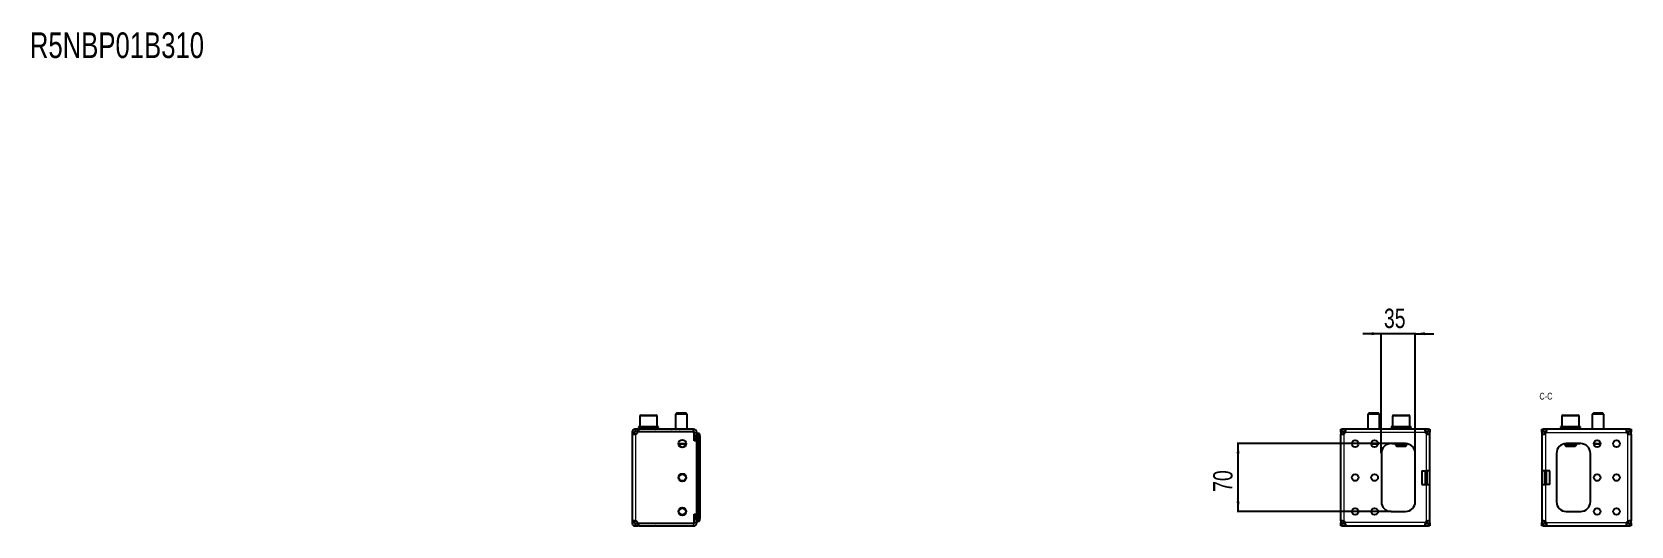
# Model space of a CAD drawing. Header units: millimetres. Extents: x 535 to 3880, y -1371 to 658.
# Drawn here: x 2228 to 3880, y 149 to 658 of the extents above; entities that cross this region are included whole.
import ezdxf

# ---------------------------------------------------------------- set-up
doc = ezdxf.new("R2010")
doc.units = ezdxf.units.MM
doc.layers.add('FORMAT', color=7, linetype='Continuous')
doc.styles.add('SLDTEXTSTYLE0', font='TXT', dxfattribs={"width": 0.75})
doc.dimstyles.new('SLDDIMSTYLE0', dxfattribs={"dimtxt": 20, "dimasz": 10, "dimexe": 0, "dimexo": 0.0625, "dimgap": 5, "dimtad": 2, "dimdec": 1, "dimrnd": 1e-09, "dimzin": 12, "dimdsep": 46, "dimtxsty": 'SLDTEXTSTYLE0', "dimsah": 1, "dimcen": 0.09, "dimadec": 0, "dimazin": 3, "dimtfac": 1, "dimtofl": 0, "dimtmove": 0, "dimatfit": 3, "dimfxl": 0, "dimfrac": 2, "dimtolj": 1, "dimtzin": 12, "dimarcsym": 0})
doc.dimstyles.new('SLDDIMSTYLE1', dxfattribs={"dimtxt": 20, "dimasz": 10, "dimexe": 0, "dimexo": 0.0625, "dimgap": 5, "dimtad": 2, "dimdec": 1, "dimrnd": 1e-09, "dimzin": 12, "dimdsep": 46, "dimtxsty": 'SLDTEXTSTYLE0', "dimsah": 1, "dimcen": 0.09, "dimadec": 0, "dimazin": 3, "dimtfac": 1, "dimtmove": 0, "dimatfit": 0, "dimfxl": 0, "dimfrac": 2, "dimtolj": 1, "dimtzin": 12, "dimarcsym": 0})

# ---------------------------------------------------------------- blocks, each defined once
blk = doc.blocks.new('_D_9')
at = {"layer": 'FORMAT'}
for p, q in [((3622.3, 347.1), (3603.1, 347.1)), ((3622.3, 223.6), (3622.3, 348.1)), ((3657.3, 347.1), (3622.3, 347.1)), ((3657.3, 223.6), (3657.3, 348.1)), ((3657.3, 347.1), (3676.5, 347.1))]:
    blk.add_line(p, q, dxfattribs=at)
for points in [[(3622.3, 347.1), (3612.3, 348.6), (3612.3, 345.5)], [(3657.3, 347.1), (3667.3, 345.5), (3667.3, 348.6)]]:
    blk.add_solid(points, dxfattribs=at)
at = {"layer": 'FORMAT', "insert": (3625, 372.9), "char_height": 20, "attachment_point": 1, "style": 'SLDTEXTSTYLE0'}
blk.add_mtext('35', dxfattribs=at)
blk = doc.blocks.new('_D_10')
at = {"layer": 'FORMAT'}
for p, q in [((3632.3, 233.6), (3473.3, 233.6)), ((3474.3, 163.6), (3474.3, 233.6)), ((3632.3, 163.6), (3473.3, 163.6))]:
    blk.add_line(p, q, dxfattribs=at)
for points in [[(3474.3, 233.6), (3472.8, 223.6), (3475.8, 223.6)], [(3474.3, 163.6), (3475.8, 173.6), (3472.8, 173.6)]]:
    blk.add_solid(points, dxfattribs=at)
at = {"layer": 'FORMAT', "insert": (3448.5, 183.8), "char_height": 20, "attachment_point": 1, "rotation": 90, "style": 'SLDTEXTSTYLE0'}
blk.add_mtext('70', dxfattribs=at)

msp = doc.modelspace()

# ---------------------------------------------------------------- linework, layer by layer
at = {"color": 7, "linetype": 'Continuous', "lineweight": 25}
for p, q in [((2894.08, 265.07), (2893.01, 264)), ((2903.93, 265.07), (2894.08, 265.07)), ((2905.01, 264), (2903.93, 265.07)), ((3609.39, 265.07), (3608.31, 264)), ((3619.24, 265.07), (3609.39, 265.07)), ((3620.31, 264), (3619.24, 265.07)), ((3841.39, 265.07), (3840.31, 264)), ((3851.24, 265.07), (3841.39, 265.07)), ((3852.31, 264), (3851.24, 265.07)), ((2851.51, 246.07), (2851.51, 248.57)), ((2853.91, 248.57), (2851.51, 248.57)), ((2853.91, 248.57), (2853.91, 246.07)), ((2853.91, 248.57), (2854.91, 248.57)), ((2854.76, 251.07), (2854.76, 250.07)), ((2854.76, 251.07), (2854.76, 250.82)), ((2855.56, 251.07), (2854.76, 251.07)), ((2854.76, 251.07), (2854.76, 251.07)), ((2854.76, 250.07), (2854.76, 250.32)), ((2855.56, 250.07), (2854.76, 250.07)), ((2854.76, 250.07), (2854.76, 250.07)), ((2911.51, 248.57), (2854.91, 248.57)), ((2855.56, 251.07), (2855.65, 251.07)), ((2855.56, 250.07), (2855.65, 250.07)), ((2855.65, 251.07), (2855.65, 250.82)), ((2857.79, 251.07), (2855.65, 251.07)), ((2855.65, 250.07), (2855.65, 250.32)), ((2857.79, 250.07), (2855.65, 250.07)), ((2856.01, 262.07), (2856.01, 251.07)), ((2857.01, 263.07), (2873.01, 263.07)), ((2857.79, 251.07), (2857.97, 251.07)), ((2857.79, 250.07), (2857.97, 250.07)), ((2857.97, 251.07), (2857.97, 250.82)), ((2861.13, 251.07), (2857.97, 251.07)), ((2857.97, 250.07), (2857.97, 250.32)), ((2861.13, 250.07), (2857.97, 250.07)), ((2859.01, 250.07), (2859.01, 248.57)), ((2861.13, 251.07), (2861.36, 251.07)), ((2861.13, 250.07), (2861.36, 250.07)), ((2861.36, 251.07), (2861.36, 250.82)), ((2865.06, 251.07), (2861.36, 251.07)), ((2861.36, 250.07), (2861.36, 250.32)), ((2865.06, 250.07), (2861.36, 250.07)), ((2865.06, 251.07), (2865.14, 251.07)), ((2865.06, 250.07), (2865.23, 250.07)), ((2865.23, 250.07), (2865.31, 250.07)), ((2865.27, 251.07), (2865.31, 251.07)), ((2865.31, 251.07), (2865.31, 250.82)), ((2868.98, 251.07), (2865.31, 251.07)), ((2865.31, 250.07), (2865.31, 250.32)), ((2868.98, 250.07), (2865.31, 250.07)), ((2868.98, 251.07), (2869.2, 251.07)), ((2868.98, 250.07), (2869.2, 250.07)), ((2869.2, 251.07), (2869.2, 250.82)), ((2872.29, 251.07), (2869.2, 251.07)), ((2869.2, 250.07), (2869.2, 250.32)), ((2872.29, 250.07), (2869.2, 250.07)), ((2871.01, 248.57), (2871.01, 250.07)), ((2872.29, 251.07), (2872.46, 251.07)), ((2872.29, 250.07), (2872.46, 250.07)), ((2872.46, 251.07), (2872.46, 250.82)), ((2874.49, 251.07), (2872.46, 251.07)), ((2872.46, 250.07), (2872.46, 250.32)), ((2874.49, 250.07), (2872.46, 250.07)), ((2874.01, 251.07), (2874.01, 262.07)), ((2874.49, 251.07), (2874.59, 251.07)), ((2874.49, 250.07), (2874.59, 250.07)), ((2874.59, 251.07), (2874.59, 250.82)), ((2875.26, 251.07), (2874.59, 251.07)), ((2874.59, 250.07), (2874.59, 250.32)), ((2875.26, 250.07), (2874.59, 250.07)), ((2875.26, 250.07), (2875.26, 251.07)), ((2893.01, 264), (2893.01, 248.57)), ((2905.01, 264), (2893.01, 264)), ((2905.01, 248.57), (2905.01, 264)), ((3580.31, 246.07), (3580.31, 248.57)), ((3580.31, 248.57), (3581.42, 248.57)), ((3585.15, 248.57), (3581.42, 248.57)), ((3667.48, 248.57), (3585.15, 248.57)), ((3585.15, 248.57), (3585.15, 246.36)), ((3608.31, 264), (3608.31, 248.57)), ((3620.31, 264), (3608.31, 264)), ((3620.31, 248.57), (3620.31, 264)), ((3632.56, 251.07), (3632.56, 250.07)), ((3632.56, 251.07), (3632.57, 251.07)), ((3632.56, 250.07), (3632.57, 250.07)), ((3632.57, 251.07), (3632.57, 250.82)), ((3633.4, 251.07), (3632.57, 251.07)), ((3632.57, 250.07), (3632.57, 250.32)), ((3633.4, 250.07), (3632.57, 250.07)), ((3633.4, 251.07), (3633.5, 251.07)), ((3633.4, 250.07), (3633.5, 250.07)), ((3633.5, 251.07), (3633.5, 250.82)), ((3635.67, 251.07), (3633.5, 251.07)), ((3633.5, 250.07), (3633.5, 250.32)), ((3635.67, 250.07), (3633.5, 250.07)), ((3633.81, 262.07), (3633.81, 251.07)), ((3634.81, 263.07), (3643.2, 263.07)), ((3635.67, 251.07), (3635.85, 251.07)), ((3635.67, 250.07), (3635.85, 250.07)), ((3635.85, 251.07), (3635.85, 250.82)), ((3639.02, 251.07), (3635.85, 251.07)), ((3635.85, 250.07), (3635.85, 250.32)), ((3639.02, 250.07), (3635.85, 250.07)), ((3636.81, 250.07), (3636.81, 248.57)), ((3639.02, 251.07), (3639.25, 251.07)), ((3639.02, 250.07), (3639.25, 250.07)), ((3639.25, 251.07), (3639.25, 250.82)), ((3642.95, 251.07), (3639.25, 251.07)), ((3639.25, 250.07), (3639.25, 250.32)), ((3642.95, 250.07), (3639.25, 250.07)), ((3642.95, 251.07), (3643.25, 251.07)), ((3642.95, 251.07), (3643.03, 251.07)), ((3642.95, 250.07), (3643.11, 250.07)), ((3643.11, 250.07), (3643.2, 250.07)), ((3643.16, 251.07), (3643.2, 251.07)), ((3643.2, 263.07), (3650.81, 263.07)), ((3643.2, 251.07), (3643.2, 250.82)), ((3646.87, 251.07), (3643.2, 251.07)), ((3643.2, 250.07), (3643.2, 250.32)), ((3646.87, 250.07), (3643.2, 250.07)), ((3646.87, 251.07), (3647.09, 251.07)), ((3646.87, 250.07), (3647.09, 250.07)), ((3647.09, 251.07), (3647.09, 250.82)), ((3650.16, 251.07), (3647.09, 251.07)), ((3647.09, 250.07), (3647.09, 250.32)), ((3650.16, 250.07), (3647.09, 250.07)), ((3648.81, 248.57), (3648.81, 250.07)), ((3650.16, 251.07), (3650.33, 251.07)), ((3650.16, 250.07), (3650.33, 250.07)), ((3650.33, 251.07), (3650.33, 250.82)), ((3652.34, 251.07), (3650.33, 251.07)), ((3650.33, 250.07), (3650.33, 250.32)), ((3652.34, 250.07), (3650.33, 250.07)), ((3651.81, 251.07), (3651.81, 262.07)), ((3652.34, 251.07), (3652.43, 251.07)), ((3652.34, 250.07), (3652.43, 250.07)), ((3652.43, 251.07), (3652.43, 250.82)), ((3653.06, 251.07), (3652.43, 251.07)), ((3652.43, 250.07), (3652.43, 250.32)), ((3653.06, 250.07), (3652.43, 250.07)), ((3653.06, 250.07), (3653.06, 251.07)), ((3667.48, 248.57), (3667.48, 246.28)), ((3671.2, 248.57), (3667.48, 248.57)), ((3671.2, 248.57), (3672.31, 248.57)), ((3672.31, 248.57), (3672.31, 246.07)), ((3788.31, 246.07), (3788.31, 248.57)), ((3788.31, 248.57), (3789.42, 248.57)), ((3793.15, 248.57), (3789.42, 248.57)), ((3793.15, 248.57), (3793.15, 246.36)), ((3875.48, 248.57), (3793.15, 248.57)), ((3807.56, 251.07), (3807.56, 250.07)), ((3807.56, 251.07), (3807.57, 251.07)), ((3807.56, 250.07), (3807.57, 250.07)), ((3807.57, 251.07), (3807.57, 250.82)), ((3808.4, 251.07), (3807.57, 251.07)), ((3807.57, 250.07), (3807.57, 250.32)), ((3808.4, 250.07), (3807.57, 250.07)), ((3808.4, 251.07), (3808.5, 251.07)), ((3808.4, 250.07), (3808.5, 250.07)), ((3808.5, 251.07), (3808.5, 250.82)), ((3810.67, 251.07), (3808.5, 251.07)), ((3808.5, 250.07), (3808.5, 250.32)), ((3810.67, 250.07), (3808.5, 250.07)), ((3808.81, 262.07), (3808.81, 251.07)), ((3809.81, 263.07), (3818.15, 263.07)), ((3810.67, 251.07), (3810.85, 251.07)), ((3810.67, 250.07), (3810.85, 250.07)), ((3810.85, 251.07), (3810.85, 250.82)), ((3814.03, 251.07), (3810.85, 251.07)), ((3810.85, 250.07), (3810.85, 250.32)), ((3814.03, 250.07), (3810.85, 250.07)), ((3811.81, 250.07), (3811.81, 248.57)), ((3814.03, 251.07), (3814.26, 251.07)), ((3814.03, 250.07), (3814.26, 250.07)), ((3814.26, 251.07), (3814.26, 250.82)), ((3817.96, 251.07), (3814.26, 251.07)), ((3814.26, 250.07), (3814.26, 250.32)), ((3817.96, 250.07), (3814.26, 250.07)), ((3817.96, 251.07), (3818.2, 251.07)), ((3817.96, 251.07), (3818.04, 251.07)), ((3817.96, 250.07), (3818.11, 250.07)), ((3818.11, 250.07), (3818.21, 250.07)), ((3818.15, 263.07), (3825.81, 263.07)), ((3818.16, 251.07), (3818.21, 251.07)), ((3818.21, 251.07), (3818.21, 250.82)), ((3821.87, 251.07), (3818.21, 251.07)), ((3818.21, 250.07), (3818.21, 250.32)), ((3821.87, 250.07), (3818.21, 250.07)), ((3821.87, 251.07), (3822.1, 251.07)), ((3821.87, 250.07), (3822.1, 250.07)), ((3822.1, 251.07), (3822.1, 250.82)), ((3825.16, 251.07), (3822.1, 251.07)), ((3822.1, 250.07), (3822.1, 250.32)), ((3825.16, 250.07), (3822.1, 250.07)), ((3823.81, 248.57), (3823.81, 250.07)), ((3825.16, 251.07), (3825.34, 251.07)), ((3825.16, 250.07), (3825.34, 250.07)), ((3825.34, 251.07), (3825.34, 250.82)), ((3827.34, 251.07), (3825.34, 251.07)), ((3825.34, 250.07), (3825.34, 250.32)), ((3827.34, 250.07), (3825.34, 250.07)), ((3826.81, 251.07), (3826.81, 262.07)), ((3827.34, 251.07), (3827.43, 251.07)), ((3827.34, 250.07), (3827.43, 250.07)), ((3827.43, 251.07), (3827.43, 250.82)), ((3828.06, 251.07), (3827.43, 251.07)), ((3827.43, 250.07), (3827.43, 250.32)), ((3828.06, 250.07), (3827.43, 250.07)), ((3828.06, 250.07), (3828.06, 251.07)), ((3840.31, 264), (3840.31, 248.57)), ((3852.31, 264), (3840.31, 264)), ((3852.31, 248.57), (3852.31, 264)), ((3875.48, 246.28), (3875.48, 248.57)), ((3879.2, 248.57), (3875.48, 248.57)), ((3879.2, 248.57), (3880.31, 248.57)), ((3880.31, 248.57), (3880.31, 246.07)), ((2850.51, 245.07), (2848.01, 245.07)), ((2848.01, 245.07), (2848.01, 243.85)), ((2850.51, 243.85), (2848.01, 243.85)), ((2848.01, 243.85), (2848.01, 153.3)), ((2850.51, 245.07), (2850.51, 243.85)), ((2853.91, 246.07), (2851.51, 246.07)), ((2854.91, 246.07), (2853.91, 246.07)), ((2854.91, 246.07), (2911.51, 246.07)), ((2854.93, 245.97), (2909.91, 245.97)), ((2888.76, 246.07), (2888.76, 245.97)), ((2889.05, 246.07), (2889.05, 245.97)), ((2890.73, 246.07), (2890.73, 245.97)), ((2893.68, 246.07), (2893.68, 245.97)), ((2903.97, 233.07), (2896.04, 233.07)), ((2897.44, 246.07), (2897.44, 245.97)), ((2901.43, 246.07), (2901.43, 245.97)), ((2905.06, 246.07), (2905.06, 245.97)), ((2907.76, 246.07), (2907.76, 245.97)), ((2909.13, 246.07), (2909.13, 245.97)), ((2909.26, 245.97), (2909.26, 246.07)), ((2912.41, 236.47), (2912.41, 243.47)), ((2912.41, 238.05), (2912.51, 237.84)), ((2915.01, 236.47), (2912.41, 236.47)), ((2912.51, 245.07), (2912.51, 237.12)), ((2915.01, 237.12), (2912.51, 237.12)), ((2915.01, 245.07), (2915.01, 237.12)), ((2915.01, 244.82), (2915.21, 244.82)), ((2915.01, 155.1), (2915.01, 242.55)), ((2915.01, 236.47), (2915.01, 160.67)), ((2915.21, 244.82), (2916.89, 244.37)), ((2915.21, 155.72), (2915.21, 241.93)), ((2918.01, 241.47), (2918.01, 242.92)), ((2918.01, 241.47), (2918.01, 167.03)), ((3581.42, 246.07), (3580.31, 246.07)), ((3580.31, 246.07), (3580.31, 245.97)), ((3580.31, 245.97), (3582.81, 245.97)), ((3580.31, 245.36), (3580.31, 245.97)), ((3580.31, 245.36), (3580.31, 243.3)), ((3580.31, 153.85), (3580.31, 243.3)), ((3580.31, 243.3), (3581.41, 243.3)), ((3585.15, 246.07), (3581.42, 246.07)), ((3582.81, 245.97), (3582.81, 245.36)), ((3582.81, 245.36), (3582.81, 243.54)), ((3618.78, 233.07), (3611.85, 233.07)), ((3647.31, 233.57), (3632.31, 233.57)), ((3633.98, 233.48), (3633.96, 233.48)), ((3633.98, 233.47), (3633.98, 233.48)), ((3634.08, 233.47), (3633.98, 233.47)), ((3634.08, 233.57), (3634.08, 233.47)), ((3637.34, 233.47), (3634.08, 233.47)), ((3636.81, 233.47), (3636.81, 232.15)), ((3636.81, 232.15), (3637.89, 231.07)), ((3636.81, 232.15), (3643.11, 232.15)), ((3637.34, 233.47), (3639.24, 233.47)), ((3639.79, 233.47), (3639.24, 233.47)), ((3645.84, 233.47), (3639.79, 233.47)), ((3643.11, 232.15), (3648.81, 232.15)), ((3646.39, 233.47), (3645.84, 233.47)), ((3646.39, 233.47), (3648.29, 233.47)), ((3647.74, 231.07), (3648.81, 232.15)), ((3648.72, 233.47), (3648.29, 233.47)), ((3648.81, 232.15), (3648.81, 233.46)), ((3671.2, 246.07), (3667.48, 246.07)), ((3669.81, 245.97), (3672.31, 245.97)), ((3669.81, 245.36), (3669.81, 245.97)), ((3669.81, 243.53), (3669.81, 245.36)), ((3672.31, 243.3), (3671.18, 243.3)), ((3672.31, 246.07), (3671.2, 246.07)), ((3672.31, 245.97), (3672.31, 246.07)), ((3672.31, 245.97), (3672.31, 245.36)), ((3672.31, 243.3), (3672.31, 245.36)), ((3672.31, 205.57), (3672.31, 243.3)), ((3789.42, 246.07), (3788.31, 246.07)), ((3788.31, 246.07), (3788.31, 245.97)), ((3788.31, 245.97), (3790.81, 245.97)), ((3788.31, 245.36), (3788.31, 245.97)), ((3788.31, 245.36), (3788.31, 243.3)), ((3788.31, 243.3), (3789.41, 243.3)), ((3788.31, 243.3), (3788.31, 205.57)), ((3793.15, 246.07), (3789.42, 246.07)), ((3790.81, 245.97), (3790.81, 245.36)), ((3790.81, 245.36), (3790.81, 243.54)), ((3811.81, 233.46), (3811.81, 232.15)), ((3811.81, 232.15), (3812.89, 231.07)), ((3811.81, 232.15), (3818.07, 232.15)), ((3812.34, 233.47), (3814.24, 233.47)), ((3828.31, 233.57), (3813.31, 233.57)), ((3814.79, 233.47), (3814.24, 233.47)), ((3820.84, 233.47), (3814.79, 233.47)), ((3818.07, 232.15), (3823.81, 232.15)), ((3821.39, 233.47), (3820.84, 233.47)), ((3821.39, 233.47), (3823.29, 233.47)), ((3822.74, 231.07), (3823.81, 232.15)), ((3826.54, 233.47), (3823.29, 233.47)), ((3823.81, 232.15), (3823.81, 233.47)), ((3826.54, 233.47), (3826.54, 233.57)), ((3826.64, 233.47), (3826.54, 233.47)), ((3826.66, 233.48), (3826.64, 233.48)), ((3826.64, 233.47), (3826.64, 233.48)), ((3848.78, 233.07), (3841.85, 233.07)), ((3879.2, 246.07), (3875.48, 246.07)), ((3877.81, 245.97), (3880.31, 245.97)), ((3877.81, 245.36), (3877.81, 245.97)), ((3877.81, 243.53), (3877.81, 245.36)), ((3879.18, 243.3), (3880.31, 243.3)), ((3880.31, 246.07), (3879.2, 246.07)), ((3880.31, 245.97), (3880.31, 246.07)), ((3880.31, 245.97), (3880.31, 245.36)), ((3880.31, 243.3), (3880.31, 245.36)), ((3880.31, 243.3), (3880.31, 153.85)), ((3622.31, 223.57), (3622.31, 173.57)), ((3637.89, 231.07), (3643.05, 231.07)), ((3643.05, 231.07), (3647.74, 231.07)), ((3657.31, 173.57), (3657.31, 223.57)), ((3803.31, 223.57), (3803.31, 173.57)), ((3812.89, 231.07), (3818.02, 231.07)), ((3818.02, 231.07), (3822.74, 231.07)), ((3838.31, 173.57), (3838.31, 223.57)), ((3664.31, 205.57), (3668.81, 205.57)), ((3664.31, 205.57), (3664.31, 191.57)), ((3672.31, 205.57), (3668.81, 205.57)), ((3669.81, 191.57), (3669.81, 205.57)), ((3672.31, 191.57), (3672.31, 205.57)), ((3791.81, 205.57), (3788.31, 205.57)), ((3788.31, 205.57), (3788.31, 191.57)), ((3790.81, 205.57), (3790.81, 191.57)), ((3796.31, 205.57), (3791.81, 205.57)), ((3796.31, 191.57), (3796.31, 205.57)), ((3664.31, 191.57), (3668.81, 191.57)), ((3668.81, 191.57), (3672.31, 191.57)), ((3672.31, 153.85), (3672.31, 191.57)), ((3788.31, 191.57), (3791.81, 191.57)), ((3788.31, 191.57), (3788.31, 153.85)), ((3796.31, 191.57), (3791.81, 191.57)), ((2918.01, 167.03), (2918.01, 158.82)), ((2848.01, 153.3), (2850.51, 153.3)), ((2848.01, 153.3), (2848.01, 152.07)), ((2848.01, 152.07), (2850.51, 152.07)), ((2850.51, 153.3), (2850.51, 152.07)), ((2851.51, 148.57), (2851.51, 151.07)), ((2851.51, 151.07), (2853.91, 151.07)), ((2853.91, 151.07), (2853.91, 148.57)), ((2853.91, 151.07), (2854.91, 151.07)), ((2911.51, 151.07), (2854.91, 151.07)), ((2909.91, 151.17), (2854.93, 151.17)), ((2912.41, 160.67), (2915.01, 160.67)), ((2912.41, 153.67), (2912.41, 160.67)), ((2912.41, 159.6), (2912.51, 159.81)), ((2912.51, 160.02), (2912.51, 152.07)), ((2915.01, 160.02), (2912.51, 160.02)), ((2915.01, 160.02), (2915.01, 152.07)), ((2915.21, 152.82), (2915.01, 152.82)), ((2916.89, 153.28), (2915.21, 152.82)), ((2918.21, 165.08), (2918.01, 165.08)), ((2918.21, 165.04), (2918.01, 165.04)), ((2918.21, 165.03), (2918.01, 165.03)), ((2918.21, 160.82), (2918.01, 160.82)), ((2918.21, 160.77), (2918.01, 160.77)), ((2918.01, 158.82), (2918.01, 156.17)), ((2918.01, 154.73), (2918.01, 156.17)), ((2918.21, 164.59), (2918.21, 161.26)), ((3581.45, 153.85), (3580.31, 153.85)), ((3580.31, 153.85), (3580.31, 151.79)), ((3580.31, 151.17), (3580.31, 151.79)), ((3582.81, 151.17), (3580.31, 151.17)), ((3580.31, 151.17), (3580.31, 151.07)), ((3580.31, 148.57), (3580.31, 151.07)), ((3580.31, 151.07), (3581.42, 151.07)), ((3581.42, 151.07), (3585.15, 151.07)), ((3582.81, 153.62), (3582.81, 151.79)), ((3582.81, 151.79), (3582.81, 151.17)), ((3585.15, 150.87), (3585.15, 148.57)), ((3632.31, 163.57), (3647.31, 163.57)), ((3667.48, 151.07), (3671.2, 151.07)), ((3667.48, 148.57), (3667.48, 150.79)), ((3669.81, 151.79), (3669.81, 153.6)), ((3669.81, 151.17), (3669.81, 151.79)), ((3672.31, 151.17), (3669.81, 151.17)), ((3671.2, 151.07), (3672.31, 151.07)), ((3672.31, 153.85), (3671.22, 153.85)), ((3672.31, 151.79), (3672.31, 153.85)), ((3672.31, 151.79), (3672.31, 151.17)), ((3672.31, 151.07), (3672.31, 151.17)), ((3672.31, 151.07), (3672.31, 148.57)), ((3788.31, 153.85), (3789.45, 153.85)), ((3788.31, 153.85), (3788.31, 151.79)), ((3788.31, 151.17), (3788.31, 151.79)), ((3790.81, 151.17), (3788.31, 151.17)), ((3788.31, 151.17), (3788.31, 151.07)), ((3788.31, 148.57), (3788.31, 151.07)), ((3788.31, 151.07), (3789.42, 151.07)), ((3789.42, 151.07), (3793.15, 151.07)), ((3790.81, 153.62), (3790.81, 151.79)), ((3790.81, 151.79), (3790.81, 151.17)), ((3793.15, 148.57), (3793.15, 150.87)), ((3813.31, 163.57), (3828.31, 163.57)), ((3875.48, 151.07), (3879.2, 151.07)), ((3875.48, 148.57), (3875.48, 150.79)), ((3877.81, 151.79), (3877.81, 153.6)), ((3877.81, 151.17), (3877.81, 151.79)), ((3880.31, 151.17), (3877.81, 151.17)), ((3879.2, 151.07), (3880.31, 151.07)), ((3880.31, 153.85), (3879.22, 153.85)), ((3880.31, 151.79), (3880.31, 153.85)), ((3880.31, 151.79), (3880.31, 151.17)), ((3880.31, 151.07), (3880.31, 151.17)), ((3880.31, 151.07), (3880.31, 148.57)), ((2851.51, 148.57), (2853.91, 148.57)), ((2854.91, 148.57), (2853.91, 148.57)), ((2854.91, 148.57), (2911.51, 148.57)), ((3581.42, 148.57), (3580.31, 148.57)), ((3581.42, 148.57), (3585.15, 148.57)), ((3585.15, 148.57), (3667.48, 148.57)), ((3667.48, 148.57), (3671.2, 148.57)), ((3672.31, 148.57), (3671.2, 148.57)), ((3789.42, 148.57), (3788.31, 148.57)), ((3789.42, 148.57), (3793.15, 148.57)), ((3793.15, 148.57), (3875.48, 148.57)), ((3875.48, 148.57), (3879.2, 148.57)), ((3880.31, 148.57), (3879.2, 148.57))]:
    msp.add_line(p, q, dxfattribs=at)
at = {"color": 8, "linetype": 'Continuous', "lineweight": 18}
for p, q in [((2854.91, 248.57), (2854.91, 246.07)), ((2874.01, 262.07), (2856.01, 262.07)), ((2911.51, 246.07), (2911.51, 248.57)), ((3581.42, 248.57), (3581.42, 246.07)), ((3643.25, 262.07), (3633.81, 262.07)), ((3651.81, 262.07), (3643.25, 262.07)), ((3671.2, 246.07), (3671.2, 248.57)), ((3789.42, 248.57), (3789.42, 246.07)), ((3818.2, 262.07), (3808.81, 262.07)), ((3826.81, 262.07), (3818.2, 262.07)), ((3879.2, 246.07), (3879.2, 248.57)), ((2851.51, 243.3), (2851.51, 153.85)), ((2896.04, 234.07), (2903.97, 234.07)), ((2912.51, 245.07), (2915.01, 245.07)), ((2914.81, 236.47), (2914.81, 237.12)), ((2916.89, 241.47), (2915.21, 241.93)), ((2916.89, 156.17), (2916.89, 241.47)), ((2918.01, 241.47), (2916.89, 241.47)), ((3582.81, 245.36), (3580.31, 245.36)), ((3582.81, 245.07), (3584.9, 245.07)), ((3583.81, 153.3), (3583.81, 243.85)), ((3667.73, 245.07), (3584.9, 245.07)), ((3611.85, 234.07), (3618.78, 234.07)), ((3639.24, 233.57), (3639.24, 233.47)), ((3639.79, 233.57), (3639.79, 233.47)), ((3645.84, 233.57), (3645.84, 233.47)), ((3646.39, 233.57), (3646.39, 233.47)), ((3667.73, 245.07), (3669.81, 245.07)), ((3668.81, 205.57), (3668.81, 243.85)), ((3672.31, 245.36), (3669.81, 245.36)), ((3790.81, 245.36), (3788.31, 245.36)), ((3790.81, 245.07), (3792.9, 245.07)), ((3791.81, 243.85), (3791.81, 205.57)), ((3792.9, 245.07), (3875.73, 245.07)), ((3814.24, 233.57), (3814.24, 233.47)), ((3814.79, 233.57), (3814.79, 233.47)), ((3820.84, 233.57), (3820.84, 233.47)), ((3821.39, 233.57), (3821.39, 233.47)), ((3841.85, 234.07), (3848.78, 234.07)), ((3875.73, 245.07), (3877.81, 245.07)), ((3876.81, 243.85), (3876.81, 153.3)), ((3880.31, 245.36), (3877.81, 245.36)), ((3667.62, 191.57), (3667.62, 205.57)), ((3667.82, 205.57), (3667.82, 191.57)), ((3667.92, 191.57), (3667.92, 205.57)), ((3668.12, 205.57), (3668.12, 191.57)), ((3669, 191.57), (3669, 205.57)), ((3669.2, 205.57), (3669.2, 191.57)), ((3669.31, 191.57), (3669.31, 205.57)), ((3669.51, 205.57), (3669.51, 191.57)), ((3791.12, 191.57), (3791.12, 205.57)), ((3791.32, 205.57), (3791.32, 191.57)), ((3791.42, 191.57), (3791.42, 205.57)), ((3791.62, 205.57), (3791.62, 191.57)), ((3792.5, 191.57), (3792.5, 205.57)), ((3792.7, 205.57), (3792.7, 191.57)), ((3792.81, 191.57), (3792.81, 205.57)), ((3793.01, 205.57), (3793.01, 191.57)), ((3668.81, 153.3), (3668.81, 191.57)), ((3791.81, 191.57), (3791.81, 153.3)), ((2854.91, 151.07), (2854.91, 148.57)), ((2911.51, 151.07), (2911.51, 148.57)), ((2912.51, 152.07), (2915.01, 152.07)), ((2914.81, 160.02), (2914.81, 160.67)), ((2915.21, 155.72), (2916.89, 156.17)), ((2916.89, 156.17), (2918.01, 156.17)), ((2918.21, 164.59), (2918.01, 164.59)), ((2918.21, 161.26), (2918.01, 161.26)), ((3580.31, 151.79), (3582.81, 151.79)), ((3581.42, 151.07), (3581.42, 148.57)), ((3584.9, 152.07), (3582.81, 152.07)), ((3667.73, 152.07), (3584.9, 152.07)), ((3669.81, 152.07), (3667.73, 152.07)), ((3669.81, 151.79), (3672.31, 151.79)), ((3671.2, 148.57), (3671.2, 151.07)), ((3788.31, 151.79), (3790.81, 151.79)), ((3789.42, 151.07), (3789.42, 148.57)), ((3792.9, 152.07), (3790.81, 152.07)), ((3792.9, 152.07), (3875.73, 152.07)), ((3877.81, 152.07), (3875.73, 152.07)), ((3877.81, 151.79), (3880.31, 151.79)), ((3879.2, 148.57), (3879.2, 151.07))]:
    msp.add_line(p, q, dxfattribs=at)
at = {"color": 7, "linetype": 'Continuous', "lineweight": 25}
for centre, radius in [((2900.01, 233.57), 4), ((3595.31, 233.57), 3.5), ((3615.31, 233.57), 3.5), ((3845.31, 233.57), 3.5), ((3865.31, 233.57), 3.5), ((2900.01, 198.57), 4), ((2900.01, 198.57), 3.5), ((3595.31, 198.57), 3.5), ((3615.31, 198.57), 3.5), ((3845.31, 198.57), 3.5), ((3865.31, 198.57), 3.5), ((2900.01, 163.57), 4), ((2900.01, 163.57), 3.5), ((3595.31, 163.57), 3.5), ((3615.31, 163.57), 3.5), ((3845.31, 163.57), 3.5), ((3865.31, 163.57), 3.5)]:
    msp.add_circle(centre, radius, dxfattribs=at)
for centre, radius, start, end in [((2857.01, 262.07), 1, 90, 180), ((2873.01, 262.07), 1, 0, 90), ((2911.51, 245.07), 3.5, 0, 90), ((3634.81, 262.07), 1, 90, 180), ((3650.81, 262.07), 1, 0, 90), ((3809.81, 262.07), 1, 90, 180), ((3825.81, 262.07), 1, 0, 90), ((2850.78, 246.72), 3.5, 281.89481, 337.11462), ((2854.93, 244.97), 1, 90, 157.11462), ((2857.66, 245.72), 0.35, 45.58469, 90), ((2872.36, 245.72), 0.35, 90, 134.41531), ((2900.01, 233.57), 3.5, 188.21321, 351.78679), ((2909.91, 243.47), 2.5, 360, 90), ((2911.51, 245.07), 1, 0, 90), ((2916.51, 242.92), 1.5, 0, 75), ((3581.81, 246.72), 3.5, 304.8499, 331.87293), ((3632.31, 223.57), 10, 90, 180), ((3647.31, 223.57), 10, 0, 90), ((3670.81, 246.72), 3.5, 208.12707, 235.1501), ((3789.81, 246.72), 3.5, 304.8499, 331.87293), ((3813.31, 223.57), 10, 90, 180), ((3828.31, 223.57), 10, 0, 90), ((3878.81, 246.72), 3.5, 208.12707, 235.1501), ((3632.31, 173.57), 10, 180, 270), ((3647.31, 173.57), 10, 270, 0), ((3813.31, 173.57), 10, 180, 270), ((3828.31, 173.57), 10, 270, 0), ((2850.78, 150.42), 3.5, 22.88538, 78.10519), ((2854.93, 152.17), 1, 202.88538, 270), ((2857.66, 151.42), 0.35, 270, 314.41531), ((2872.36, 151.42), 0.35, 225.58469, 270), ((2909.91, 153.67), 2.5, 270, 0), ((2911.51, 152.07), 3.5, 270, 360), ((2911.51, 152.07), 1, 270, 360), ((2916.51, 154.73), 1.5, 285, 0), ((3581.81, 150.42), 3.5, 28.12707, 55.1501), ((3670.81, 150.42), 3.5, 124.8499, 151.87293), ((3789.81, 150.42), 3.5, 28.12707, 55.1501), ((3878.81, 150.42), 3.5, 124.8499, 151.87293)]:
    msp.add_arc(centre, radius, start, end, dxfattribs=at)
for centre, major_axis, start_param, end_param in [((2903.61, 244.82), (11.57, -3.1), 0.0670375, 0.2530722), ((2903.61, 152.82), (11.57, 3.1), 6.0301131, 6.2161478)]:
    msp.add_ellipse(centre, major_axis=major_axis, ratio=0.2505628, start_param=start_param, end_param=end_param, dxfattribs=at)
at = {"color": 8, "linetype": 'Continuous', "lineweight": 18}
for centre, major_axis, start_param, end_param in [((2916.51, 241.37), (0.38, 3), 4.762686, 6.2664448), ((2916.51, 156.28), (-0.38, 3), 3.1583332, 4.662092)]:
    msp.add_ellipse(centre, major_axis=major_axis, ratio=0.1230384, start_param=start_param, end_param=end_param, dxfattribs=at)
at = {"color": 7, "linetype": 'Continuous', "lineweight": 25}
for points, knots in [([(2851.51, 248.57), (2851.21, 248.55), (2850.66, 248.51), (2849.76, 248.16), (2848.87, 247.49), (2848.15, 246.38), (2848.05, 245.52), (2848.01, 245.07)], [0, 0, 0, 0, 0.16069, 0.3013121, 0.5219513, 0.7535732, 1, 1, 1, 1]), ([(2854.76, 250.82), (2854.76, 250.87), (2854.76, 250.93), (2854.76, 251.01), (2854.76, 251.05), (2854.76, 251.07)], [0, 0, 0, 0, 0.49998083, 0.7499881, 1, 1, 1, 1]), ([(2854.76, 250.07), (2854.76, 250.1), (2854.76, 250.14), (2854.76, 250.22), (2854.76, 250.28), (2854.76, 250.32)], [0, 0, 0, 0, 0.2501401, 0.5002802, 1, 1, 1, 1]), ([(2855.65, 250.82), (2855.64, 250.87), (2855.61, 250.93), (2855.58, 251.01), (2855.56, 251.05), (2855.56, 251.07)], [0, 0, 0, 0, 0.4999808, 0.7499881, 1, 1, 1, 1]), ([(2855.56, 250.07), (2855.56, 250.1), (2855.58, 250.14), (2855.61, 250.22), (2855.64, 250.28), (2855.65, 250.32)], [0, 0, 0, 0, 0.2501401, 0.5002802, 1, 1, 1, 1]), ([(2857.97, 250.82), (2857.94, 250.87), (2857.9, 250.93), (2857.84, 251.01), (2857.81, 251.05), (2857.79, 251.07)], [0, 0, 0, 0, 0.4999808, 0.7499881, 1, 1, 1, 1]), ([(2857.79, 250.07), (2857.81, 250.1), (2857.84, 250.14), (2857.9, 250.22), (2857.94, 250.28), (2857.97, 250.32)], [0, 0, 0, 0, 0.2501401, 0.5002802, 1, 1, 1, 1]), ([(2861.36, 250.82), (2861.32, 250.87), (2861.27, 250.93), (2861.19, 251.01), (2861.15, 251.05), (2861.13, 251.07)], [0, 0, 0, 0, 0.49998083, 0.7499881, 1, 1, 1, 1]), ([(2861.13, 250.07), (2861.15, 250.1), (2861.19, 250.14), (2861.27, 250.22), (2861.32, 250.28), (2861.36, 250.32)], [0, 0, 0, 0, 0.25014008, 0.50028016, 1, 1, 1, 1]), ([(2865.31, 250.82), (2865.27, 250.87), (2865.2, 250.93), (2865.12, 251.01), (2865.08, 251.05), (2865.06, 251.07)], [0, 0, 0, 0, 0.4999808, 0.7499881, 1, 1, 1, 1]), ([(2865.06, 250.07), (2865.08, 250.1), (2865.12, 250.14), (2865.2, 250.22), (2865.27, 250.28), (2865.31, 250.32)], [0, 0, 0, 0, 0.25014008, 0.50028016, 1, 1, 1, 1]), ([(2865.31, 250.82), (2865.29, 250.9), (2865.27, 251.03), (2865.24, 251.06), (2865.23, 251.07)], [0, 0, 0, 0, 0.56179418, 1, 1, 1, 1]), ([(2865.31, 250.32), (2865.29, 250.25), (2865.27, 250.12), (2865.24, 250.09), (2865.23, 250.07)], [0, 0, 0, 0, 0.5617942, 1, 1, 1, 1]), ([(2869.2, 250.82), (2869.17, 250.87), (2869.11, 250.93), (2869.03, 251.01), (2868.99, 251.05), (2868.98, 251.07)], [0, 0, 0, 0, 0.49998083, 0.7499881, 1, 1, 1, 1]), ([(2868.98, 250.07), (2868.99, 250.1), (2869.03, 250.14), (2869.11, 250.22), (2869.17, 250.28), (2869.2, 250.32)], [0, 0, 0, 0, 0.2501401, 0.5002802, 1, 1, 1, 1]), ([(2872.46, 250.82), (2872.43, 250.87), (2872.39, 250.93), (2872.33, 251.01), (2872.3, 251.05), (2872.29, 251.07)], [0, 0, 0, 0, 0.49998083, 0.7499881, 1, 1, 1, 1]), ([(2872.29, 250.07), (2872.3, 250.1), (2872.33, 250.14), (2872.39, 250.22), (2872.43, 250.28), (2872.46, 250.32)], [0, 0, 0, 0, 0.2501401, 0.5002802, 1, 1, 1, 1]), ([(2874.59, 250.82), (2874.57, 250.87), (2874.55, 250.93), (2874.52, 251.01), (2874.5, 251.05), (2874.49, 251.07)], [0, 0, 0, 0, 0.4999808, 0.7499881, 1, 1, 1, 1]), ([(2874.49, 250.07), (2874.5, 250.1), (2874.52, 250.14), (2874.55, 250.22), (2874.57, 250.28), (2874.59, 250.32)], [0, 0, 0, 0, 0.2501401, 0.5002802, 1, 1, 1, 1]), ([(3584.9, 245.07), (3584.95, 245.33), (3585.05, 245.83), (3585.2, 246.65), (3585.3, 247.36), (3585.32, 247.92), (3585.3, 248.28), (3585.24, 248.53), (3585.18, 248.56), (3585.15, 248.57)], [0, 0, 0, 0, 0.1440667, 0.2712756, 0.4749075, 0.5979974, 0.7263376, 0.8602454, 1, 1, 1, 1]), ([(3632.57, 250.82), (3632.57, 250.87), (3632.57, 250.93), (3632.57, 251.01), (3632.57, 251.05), (3632.56, 251.07)], [0, 0, 0, 0, 0.4999808, 0.7499881, 1, 1, 1, 1]), ([(3632.56, 250.07), (3632.57, 250.1), (3632.57, 250.14), (3632.57, 250.22), (3632.57, 250.28), (3632.57, 250.32)], [0, 0, 0, 0, 0.2501401, 0.5002802, 1, 1, 1, 1]), ([(3633.5, 250.82), (3633.48, 250.87), (3633.46, 250.93), (3633.42, 251.01), (3633.41, 251.05), (3633.4, 251.07)], [0, 0, 0, 0, 0.4999808, 0.7499881, 1, 1, 1, 1]), ([(3633.4, 250.07), (3633.41, 250.1), (3633.42, 250.14), (3633.46, 250.22), (3633.48, 250.28), (3633.5, 250.32)], [0, 0, 0, 0, 0.2501401, 0.5002802, 1, 1, 1, 1]), ([(3635.85, 250.82), (3635.82, 250.87), (3635.77, 250.93), (3635.71, 251.01), (3635.68, 251.05), (3635.67, 251.07)], [0, 0, 0, 0, 0.4999808, 0.7499881, 1, 1, 1, 1]), ([(3635.67, 250.07), (3635.68, 250.1), (3635.71, 250.14), (3635.77, 250.22), (3635.82, 250.28), (3635.85, 250.32)], [0, 0, 0, 0, 0.25014008, 0.50028016, 1, 1, 1, 1]), ([(3639.25, 250.82), (3639.22, 250.87), (3639.16, 250.93), (3639.08, 251.01), (3639.04, 251.05), (3639.02, 251.07)], [0, 0, 0, 0, 0.4999808, 0.7499881, 1, 1, 1, 1]), ([(3639.02, 250.07), (3639.04, 250.1), (3639.08, 250.14), (3639.16, 250.22), (3639.22, 250.28), (3639.25, 250.32)], [0, 0, 0, 0, 0.2501401, 0.5002802, 1, 1, 1, 1]), ([(3643.2, 250.82), (3643.16, 250.87), (3643.1, 250.93), (3643.02, 251.01), (3642.98, 251.05), (3642.95, 251.07)], [0, 0, 0, 0, 0.49998083, 0.7499881, 1, 1, 1, 1]), ([(3642.95, 250.07), (3642.98, 250.1), (3643.02, 250.14), (3643.1, 250.22), (3643.16, 250.28), (3643.2, 250.32)], [0, 0, 0, 0, 0.2501401, 0.5002802, 1, 1, 1, 1]), ([(3643.2, 250.82), (3643.19, 250.9), (3643.15, 251.03), (3643.12, 251.06), (3643.11, 251.07)], [0, 0, 0, 0, 0.5617942, 1, 1, 1, 1]), ([(3643.2, 250.32), (3643.19, 250.25), (3643.15, 250.12), (3643.12, 250.09), (3643.11, 250.07)], [0, 0, 0, 0, 0.56179418, 1, 1, 1, 1]), ([(3647.09, 250.82), (3647.06, 250.87), (3647, 250.93), (3646.92, 251.01), (3646.89, 251.05), (3646.87, 251.07)], [0, 0, 0, 0, 0.4999808, 0.7499881, 1, 1, 1, 1]), ([(3646.87, 250.07), (3646.89, 250.1), (3646.92, 250.14), (3647, 250.22), (3647.06, 250.28), (3647.09, 250.32)], [0, 0, 0, 0, 0.2501401, 0.5002802, 1, 1, 1, 1]), ([(3650.33, 250.82), (3650.3, 250.87), (3650.26, 250.93), (3650.2, 251.01), (3650.17, 251.05), (3650.16, 251.07)], [0, 0, 0, 0, 0.4999808, 0.7499881, 1, 1, 1, 1]), ([(3650.16, 250.07), (3650.17, 250.1), (3650.2, 250.14), (3650.26, 250.22), (3650.3, 250.28), (3650.33, 250.32)], [0, 0, 0, 0, 0.2501401, 0.5002802, 1, 1, 1, 1]), ([(3652.43, 250.82), (3652.41, 250.87), (3652.39, 250.93), (3652.36, 251.01), (3652.34, 251.05), (3652.34, 251.07)], [0, 0, 0, 0, 0.4999808, 0.7499881, 1, 1, 1, 1]), ([(3652.34, 250.07), (3652.34, 250.1), (3652.36, 250.14), (3652.39, 250.22), (3652.41, 250.28), (3652.43, 250.32)], [0, 0, 0, 0, 0.2501401, 0.5002802, 1, 1, 1, 1]), ([(3667.48, 248.57), (3667.45, 248.55), (3667.4, 248.51), (3667.33, 248.16), (3667.3, 247.49), (3667.44, 246.38), (3667.63, 245.52), (3667.73, 245.07)], [0, 0, 0, 0, 0.16069, 0.3013121, 0.5219513, 0.7535732, 1, 1, 1, 1]), ([(3792.9, 245.07), (3792.95, 245.33), (3793.05, 245.83), (3793.2, 246.65), (3793.3, 247.36), (3793.32, 247.92), (3793.3, 248.28), (3793.24, 248.53), (3793.18, 248.56), (3793.15, 248.57)], [0, 0, 0, 0, 0.1440667, 0.2712756, 0.4749075, 0.5979974, 0.7263376, 0.8602454, 1, 1, 1, 1]), ([(3807.57, 250.82), (3807.57, 250.87), (3807.57, 250.93), (3807.57, 251.01), (3807.57, 251.05), (3807.56, 251.07)], [0, 0, 0, 0, 0.4999808, 0.7499881, 1, 1, 1, 1]), ([(3807.56, 250.07), (3807.57, 250.1), (3807.57, 250.14), (3807.57, 250.22), (3807.57, 250.28), (3807.57, 250.32)], [0, 0, 0, 0, 0.2501401, 0.5002802, 1, 1, 1, 1]), ([(3808.5, 250.82), (3808.49, 250.87), (3808.46, 250.93), (3808.43, 251.01), (3808.41, 251.05), (3808.4, 251.07)], [0, 0, 0, 0, 0.4999808, 0.7499881, 1, 1, 1, 1]), ([(3808.4, 250.07), (3808.41, 250.1), (3808.43, 250.14), (3808.46, 250.22), (3808.49, 250.28), (3808.5, 250.32)], [0, 0, 0, 0, 0.2501401, 0.5002802, 1, 1, 1, 1]), ([(3810.85, 250.82), (3810.82, 250.87), (3810.77, 250.93), (3810.71, 251.01), (3810.68, 251.05), (3810.67, 251.07)], [0, 0, 0, 0, 0.4999808, 0.7499881, 1, 1, 1, 1]), ([(3810.67, 250.07), (3810.68, 250.1), (3810.71, 250.14), (3810.77, 250.22), (3810.82, 250.28), (3810.85, 250.32)], [0, 0, 0, 0, 0.2501401, 0.5002802, 1, 1, 1, 1]), ([(3814.26, 250.82), (3814.22, 250.87), (3814.16, 250.93), (3814.08, 251.01), (3814.05, 251.05), (3814.03, 251.07)], [0, 0, 0, 0, 0.4999808, 0.7499881, 1, 1, 1, 1]), ([(3814.03, 250.07), (3814.05, 250.1), (3814.08, 250.14), (3814.16, 250.22), (3814.22, 250.28), (3814.26, 250.32)], [0, 0, 0, 0, 0.2501401, 0.5002802, 1, 1, 1, 1]), ([(3818.21, 250.82), (3818.17, 250.87), (3818.11, 250.93), (3818.02, 251.01), (3817.98, 251.05), (3817.96, 251.07)], [0, 0, 0, 0, 0.49998083, 0.7499881, 1, 1, 1, 1]), ([(3817.96, 250.07), (3817.98, 250.1), (3818.02, 250.14), (3818.11, 250.22), (3818.17, 250.28), (3818.21, 250.32)], [0, 0, 0, 0, 0.2501401, 0.5002802, 1, 1, 1, 1]), ([(3818.21, 250.82), (3818.19, 250.9), (3818.16, 251.03), (3818.13, 251.06), (3818.11, 251.07)], [0, 0, 0, 0, 0.5617942, 1, 1, 1, 1]), ([(3818.21, 250.32), (3818.19, 250.25), (3818.16, 250.12), (3818.13, 250.09), (3818.11, 250.07)], [0, 0, 0, 0, 0.56179418, 1, 1, 1, 1]), ([(3822.1, 250.82), (3822.06, 250.87), (3822, 250.93), (3821.93, 251.01), (3821.89, 251.05), (3821.87, 251.07)], [0, 0, 0, 0, 0.4999808, 0.7499881, 1, 1, 1, 1]), ([(3821.87, 250.07), (3821.89, 250.1), (3821.93, 250.14), (3822, 250.22), (3822.06, 250.28), (3822.1, 250.32)], [0, 0, 0, 0, 0.2501401, 0.5002802, 1, 1, 1, 1]), ([(3825.34, 250.82), (3825.31, 250.87), (3825.26, 250.93), (3825.21, 251.01), (3825.18, 251.05), (3825.16, 251.07)], [0, 0, 0, 0, 0.4999808, 0.7499881, 1, 1, 1, 1]), ([(3825.16, 250.07), (3825.18, 250.1), (3825.21, 250.14), (3825.26, 250.22), (3825.31, 250.28), (3825.34, 250.32)], [0, 0, 0, 0, 0.2501401, 0.5002802, 1, 1, 1, 1]), ([(3827.43, 250.82), (3827.41, 250.87), (3827.39, 250.93), (3827.36, 251.01), (3827.35, 251.05), (3827.34, 251.07)], [0, 0, 0, 0, 0.4999808, 0.7499881, 1, 1, 1, 1]), ([(3827.34, 250.07), (3827.35, 250.1), (3827.36, 250.14), (3827.39, 250.22), (3827.41, 250.28), (3827.43, 250.32)], [0, 0, 0, 0, 0.2501401, 0.5002802, 1, 1, 1, 1]), ([(3875.48, 248.57), (3875.45, 248.55), (3875.4, 248.51), (3875.33, 248.16), (3875.3, 247.49), (3875.44, 246.38), (3875.63, 245.52), (3875.73, 245.07)], [0, 0, 0, 0, 0.16069, 0.3013121, 0.5219513, 0.7535732, 1, 1, 1, 1]), ([(2848.01, 243.85), (2848.06, 243.73), (2848.15, 243.51), (2848.71, 243.32), (2849.31, 243.25), (2849.95, 243.23), (2850.69, 243.24), (2851.23, 243.28), (2851.51, 243.3)], [0, 0, 0, 0, 0.2541487, 0.4482127, 0.5749082, 0.7088724, 0.8504677, 1, 1, 1, 1]), ([(2851.51, 246.07), (2851.42, 246.07), (2851.27, 246.06), (2851.06, 245.98), (2850.89, 245.87), (2850.76, 245.75), (2850.65, 245.61), (2850.53, 245.38), (2850.52, 245.2), (2850.51, 245.07)], [0, 0, 0, 0, 0.1567865, 0.2908092, 0.4035006, 0.4972984, 0.6071328, 0.7261813, 1, 1, 1, 1]), ([(2850.51, 243.85), (2850.52, 243.73), (2850.54, 243.53), (2850.69, 243.32), (2850.82, 243.27), (2850.87, 243.26)], [0, 0, 0, 0, 0.48823239, 0.81970586, 1, 1, 1, 1]), ([(2889.01, 245.97), (2889.01, 245.99), (2889, 246.02), (2889, 246.05), (2888.99, 246.07)], [0, 0, 0, 0, 0.374848, 1, 1, 1, 1]), ([(2890.65, 245.97), (2890.64, 245.99), (2890.62, 246.02), (2890.6, 246.05), (2890.59, 246.07)], [0, 0, 0, 0, 0.374848, 1, 1, 1, 1]), ([(2893.55, 245.97), (2893.54, 245.99), (2893.52, 246.02), (2893.49, 246.05), (2893.47, 246.07)], [0, 0, 0, 0, 0.374848, 1, 1, 1, 1]), ([(2897.29, 245.97), (2897.28, 245.99), (2897.25, 246.02), (2897.21, 246.05), (2897.19, 246.07)], [0, 0, 0, 0, 0.374848, 1, 1, 1, 1]), ([(2901.29, 245.97), (2901.28, 245.99), (2901.24, 246.02), (2901.21, 246.05), (2901.19, 246.07)], [0, 0, 0, 0, 0.374848, 1, 1, 1, 1]), ([(2904.94, 245.97), (2904.93, 245.99), (2904.9, 246.02), (2904.87, 246.05), (2904.86, 246.07)], [0, 0, 0, 0, 0.374848, 1, 1, 1, 1]), ([(2907.69, 245.97), (2907.68, 245.99), (2907.66, 246.02), (2907.64, 246.05), (2907.63, 246.07)], [0, 0, 0, 0, 0.374848, 1, 1, 1, 1]), ([(2909.11, 245.97), (2909.11, 245.99), (2909.1, 246.02), (2909.1, 246.05), (2909.09, 246.07)], [0, 0, 0, 0, 0.374848, 1, 1, 1, 1]), ([(3580.31, 243.3), (3580.34, 243.28), (3580.38, 243.26), (3580.78, 243.24), (3581.5, 243.28), (3582.59, 243.5), (3583.4, 243.73), (3583.81, 243.85)], [0, 0, 0, 0, 0.17084045, 0.31921717, 0.54810308, 0.76782229, 1, 1, 1, 1]), ([(3633.96, 233.48), (3633.92, 233.48), (3633.84, 233.48), (3633.7, 233.52), (3633.63, 233.56), (3633.61, 233.57)], [0, 0, 0, 0, 0.4181065, 0.8377329, 1, 1, 1, 1]), ([(3637.34, 233.47), (3637.27, 233.48), (3637.16, 233.48), (3637.09, 233.55), (3637.07, 233.57)], [0, 0, 0, 0, 0.594904, 1, 1, 1, 1]), ([(3668.81, 243.85), (3669.27, 243.73), (3670.08, 243.51), (3670.99, 243.32), (3671.58, 243.25), (3671.98, 243.23), (3672.26, 243.24), (3672.29, 243.28), (3672.31, 243.3)], [0, 0, 0, 0, 0.25414868, 0.44821268, 0.57490818, 0.70887241, 0.85046773, 1, 1, 1, 1]), ([(3788.31, 243.3), (3788.34, 243.28), (3788.38, 243.26), (3788.78, 243.24), (3789.5, 243.28), (3790.59, 243.5), (3791.4, 243.73), (3791.81, 243.85)], [0, 0, 0, 0, 0.1708405, 0.3192172, 0.5481031, 0.7678223, 1, 1, 1, 1]), ([(3823.57, 233.57), (3823.55, 233.55), (3823.49, 233.49), (3823.39, 233.48), (3823.31, 233.47), (3823.29, 233.47)], [0, 0, 0, 0, 0.3199575, 0.8240598, 1, 1, 1, 1]), ([(3827.02, 233.57), (3826.98, 233.55), (3826.88, 233.5), (3826.75, 233.48), (3826.69, 233.48), (3826.66, 233.48)], [0, 0, 0, 0, 0.34226, 0.7273166, 1, 1, 1, 1]), ([(3876.81, 243.85), (3877.27, 243.73), (3878.08, 243.51), (3878.99, 243.32), (3879.58, 243.25), (3879.98, 243.23), (3880.26, 243.24), (3880.29, 243.28), (3880.31, 243.3)], [0, 0, 0, 0, 0.2541487, 0.4482127, 0.5749082, 0.7088724, 0.8504677, 1, 1, 1, 1]), ([(2851.51, 153.85), (2851.19, 153.86), (2850.6, 153.89), (2849.65, 153.91), (2848.79, 153.87), (2848.13, 153.65), (2848.05, 153.42), (2848.01, 153.3)], [0, 0, 0, 0, 0.1708405, 0.3192172, 0.5481031, 0.7678223, 1, 1, 1, 1]), ([(2848.01, 152.07), (2848.02, 151.81), (2848.05, 151.32), (2848.34, 150.5), (2848.8, 149.79), (2849.43, 149.23), (2850.04, 148.87), (2850.75, 148.62), (2851.25, 148.59), (2851.51, 148.57)], [0, 0, 0, 0, 0.1440667, 0.2712756, 0.4749075, 0.5979974, 0.7263376, 0.8602454, 1, 1, 1, 1]), ([(2851.51, 153.85), (2851.42, 153.86), (2851.25, 153.89), (2851.03, 153.9), (2850.86, 153.89), (2850.73, 153.84), (2850.63, 153.75), (2850.53, 153.58), (2850.51, 153.42), (2850.51, 153.3)], [0, 0, 0, 0, 0.15435865, 0.28728278, 0.40043528, 0.49654367, 0.60431389, 0.72315107, 1, 1, 1, 1]), ([(2850.51, 152.07), (2850.52, 151.94), (2850.54, 151.75), (2850.67, 151.52), (2850.77, 151.39), (2850.91, 151.26), (2851.09, 151.16), (2851.29, 151.09), (2851.43, 151.08), (2851.51, 151.07)], [0, 0, 0, 0, 0.2941026, 0.4063735, 0.4970139, 0.6118531, 0.7316911, 0.860101, 1, 1, 1, 1]), ([(2918.21, 165.03), (2918.21, 165.02), (2918.21, 165), (2918.21, 164.88), (2918.21, 164.74), (2918.21, 164.64), (2918.21, 164.59)], [0, 0, 0, 0, 0.2813032, 0.555629, 0.7738783, 1, 1, 1, 1]), ([(2918.21, 161.26), (2918.21, 161.2), (2918.21, 161.07), (2918.21, 160.93), (2918.21, 160.84), (2918.21, 160.83), (2918.21, 160.82)], [0, 0, 0, 0, 0.285197, 0.5604282, 0.7770436, 1, 1, 1, 1]), ([(3583.81, 153.3), (3583.36, 153.42), (3582.55, 153.64), (3581.64, 153.83), (3581.05, 153.9), (3580.65, 153.92), (3580.37, 153.91), (3580.33, 153.87), (3580.31, 153.85)], [0, 0, 0, 0, 0.2541487, 0.4482127, 0.5749082, 0.7088724, 0.8504677, 1, 1, 1, 1]), ([(3585.15, 148.57), (3585.18, 148.6), (3585.23, 148.64), (3585.3, 148.99), (3585.32, 149.66), (3585.19, 150.77), (3585, 151.63), (3584.9, 152.07)], [0, 0, 0, 0, 0.16069, 0.3013121, 0.5219513, 0.7535732, 1, 1, 1, 1]), ([(3667.73, 152.07), (3667.67, 151.81), (3667.57, 151.32), (3667.43, 150.5), (3667.33, 149.79), (3667.31, 149.23), (3667.33, 148.87), (3667.38, 148.62), (3667.45, 148.59), (3667.48, 148.57)], [0, 0, 0, 0, 0.1440667, 0.2712756, 0.4749075, 0.5979974, 0.7263376, 0.8602454, 1, 1, 1, 1]), ([(3672.31, 153.85), (3672.29, 153.86), (3672.24, 153.89), (3671.84, 153.91), (3671.13, 153.87), (3670.03, 153.65), (3669.23, 153.42), (3668.81, 153.3)], [0, 0, 0, 0, 0.1708405, 0.3192172, 0.5481031, 0.7678223, 1, 1, 1, 1]), ([(3791.81, 153.3), (3791.36, 153.42), (3790.55, 153.64), (3789.64, 153.83), (3789.05, 153.9), (3788.65, 153.92), (3788.37, 153.91), (3788.33, 153.87), (3788.31, 153.85)], [0, 0, 0, 0, 0.25414868, 0.44821268, 0.57490818, 0.70887241, 0.85046773, 1, 1, 1, 1]), ([(3793.15, 148.57), (3793.18, 148.6), (3793.23, 148.64), (3793.3, 148.99), (3793.32, 149.66), (3793.19, 150.77), (3793, 151.63), (3792.9, 152.07)], [0, 0, 0, 0, 0.16069, 0.3013121, 0.5219513, 0.7535732, 1, 1, 1, 1]), ([(3875.73, 152.07), (3875.67, 151.81), (3875.57, 151.32), (3875.43, 150.5), (3875.33, 149.79), (3875.31, 149.23), (3875.33, 148.87), (3875.38, 148.62), (3875.45, 148.59), (3875.48, 148.57)], [0, 0, 0, 0, 0.1440667, 0.2712756, 0.4749075, 0.5979974, 0.7263376, 0.8602454, 1, 1, 1, 1]), ([(3880.31, 153.85), (3880.29, 153.86), (3880.24, 153.89), (3879.84, 153.91), (3879.13, 153.87), (3878.03, 153.65), (3877.23, 153.42), (3876.81, 153.3)], [0, 0, 0, 0, 0.17084045, 0.31921717, 0.54810308, 0.76782229, 1, 1, 1, 1])]:
    msp.add_open_spline(points, degree=3, knots=knots, dxfattribs=at)

# ---------------------------------------------------------------- texts
at = {"layer": 'FORMAT', "style": 'SLDTEXTSTYLE0'}
for s, insert, char_height, attachment_point in [('R5NBP01B310', (2225.82, 658.1), 26.4583, 1), ('C-C', (3792.42, 286.08), 7, 2)]:
    msp.add_mtext(s, dxfattribs=dict(at, insert=insert, char_height=char_height, attachment_point=attachment_point))

# ---------------------------------------------------------------- dimensions: what is measured, and where the dimension line sits
at = {"layer": 'FORMAT'}
dim = msp.add_linear_dim(base=(3622.31, 347.07), p1=(3657.31, 223.57), p2=(3622.31, 223.57), dimstyle='SLDDIMSTYLE1', dxfattribs=at)
dim.commit()
dim.dimension.update_dxf_attribs({"geometry": '_D_9', "text_midpoint": (3639.81, 347.07), "dimtype": 160})
dim = msp.add_linear_dim(base=(3474.31, 233.57), p1=(3632.31, 163.57), p2=(3632.31, 233.57), angle=90, dimstyle='SLDDIMSTYLE0', dxfattribs=at)
dim.commit()
dim.dimension.update_dxf_attribs({"geometry": '_D_10', "text_midpoint": (3474.31, 198.57), "dimtype": 160})

doc.saveas('drawing.dxf')
